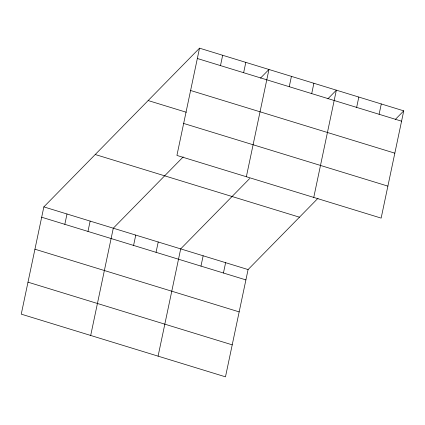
<?xml version="1.0" encoding="UTF-8"?>
<svg xmlns="http://www.w3.org/2000/svg" width="425" height="425" viewBox="0 0 425 425"><rect width="100%" height="100%" fill="white"/><g stroke="black" fill="none" stroke-linecap="round" stroke-linejoin="round"><path stroke-width="0.64" d="M199.522 48.168L176.917 155.428L381.145 218.105L403.75 110.851L199.522 48.168L43.855 206.895L21.25 314.149L225.478 376.832L248.083 269.572L318.022 198.257M64.823 224.331L67.001 213.998M87.97 231.434L90.142 221.101M90.69 335.463L113.289 228.204L183.233 156.889M133.577 245.432L135.756 235.099M156.044 252.322L158.222 241.995M158.084 356.145L180.689 248.885L249.698 178.521M220.49 65.604L222.663 55.277M200.977 266.114L203.155 255.781M243.637 72.712L245.809 62.379M223.438 273.009L225.617 262.677M246.357 176.742L268.956 69.482L260.472 78.136M289.244 86.705L291.422 76.378M311.711 93.601L313.889 83.268M313.751 197.423L336.356 90.164L327.866 98.818M356.644 107.392L358.817 97.059M379.105 114.288L381.283 103.955M395.261 119.505L403.75 110.851M197.343 58.501L401.572 121.178M190.602 90.488L394.83 153.165M148.15 100.55L186.309 112.258M183.658 123.441L387.887 186.123M95.221 154.514L299.455 217.191M43.855 206.895L248.083 269.572M41.677 217.223L245.905 279.905M34.935 249.209L239.163 311.886M27.992 282.168L232.22 344.845"/></g></svg>
